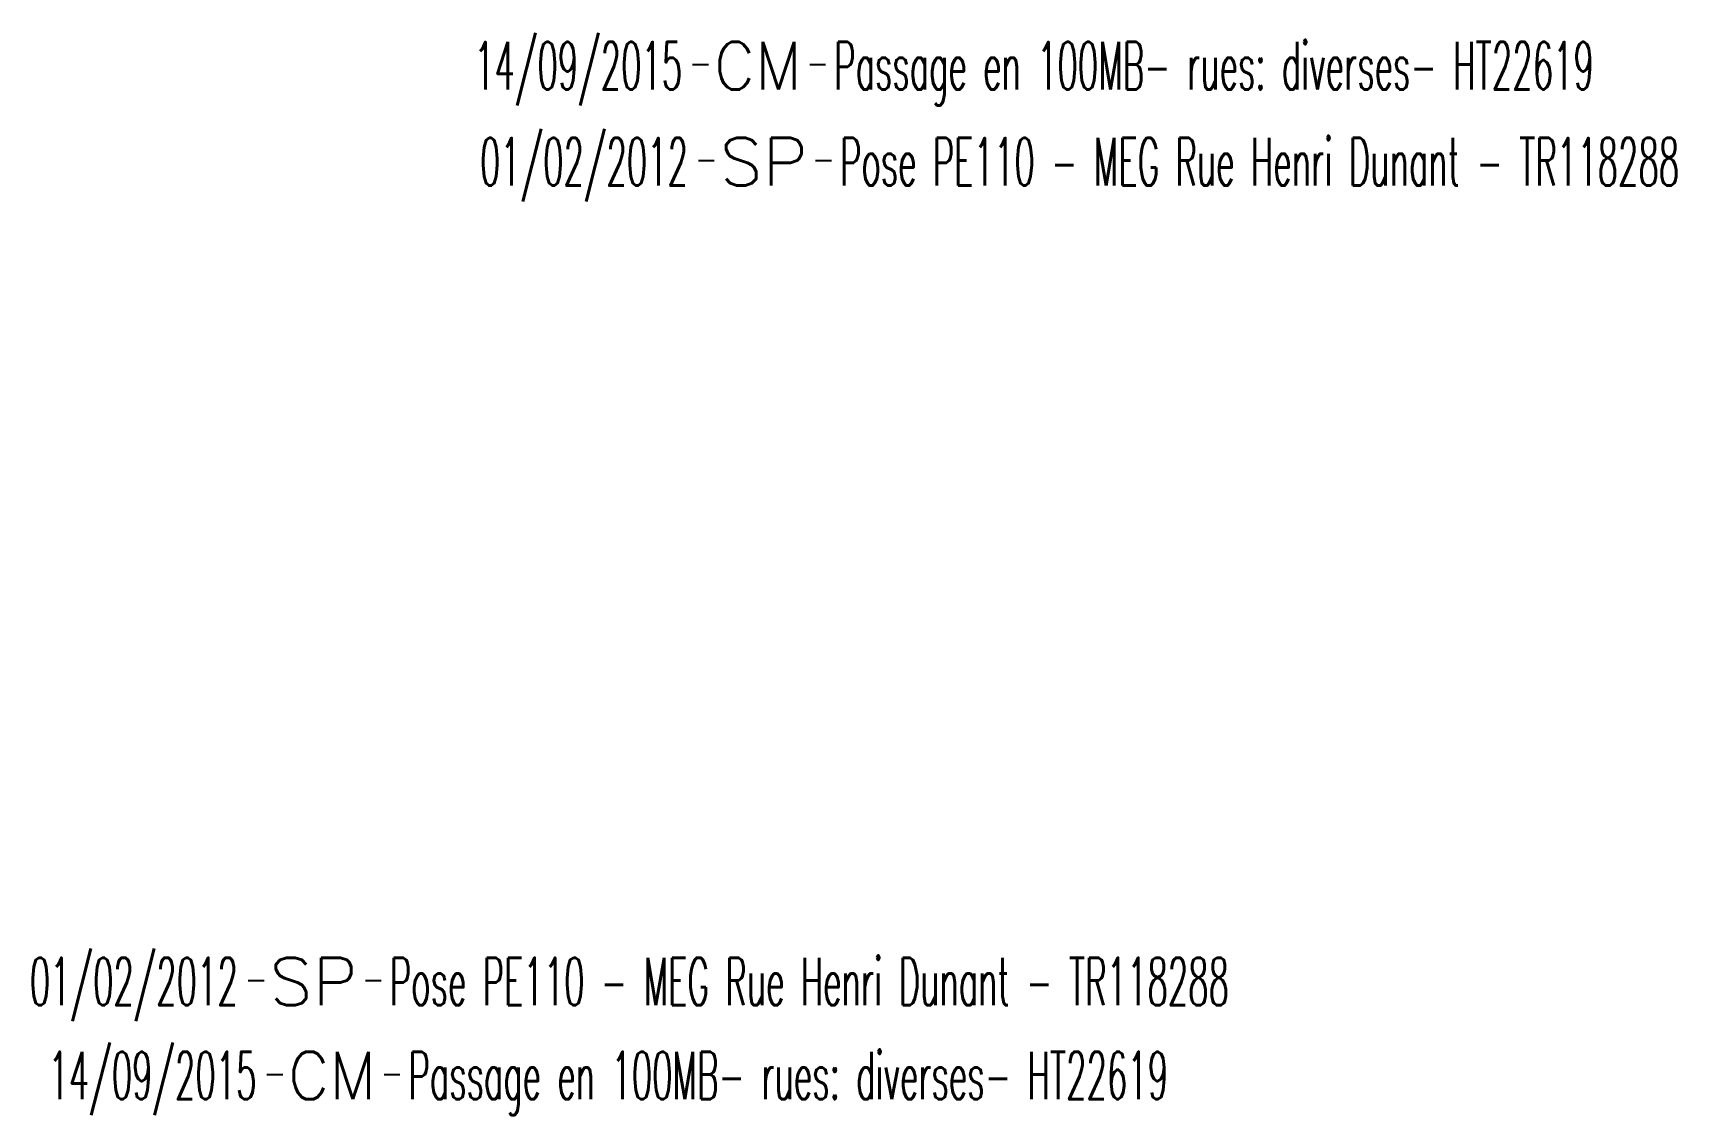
# Model space of a CAD drawing. Header units: millimetres. Extents: x 150998 to 151977, y 126997 to 128005.
# Drawn here: x 151904.5 to 151956.3, y 127233.8 to 127268 of the extents above; entities that cross this region are included whole.
import ezdxf
from ezdxf.enums import TextEntityAlignment as Align

# ---------------------------------------------------------------- set-up
doc = ezdxf.new("R2010")
doc.units = ezdxf.units.MM
doc.layers.get('0').update_dxf_attribs({"linetype": 'CONTINUOUS'})
doc.layers.add('L_910', color=7, linetype='CONTINUOUS')
doc.styles.get("Standard").update_dxf_attribs({"font": 'romans.shx', "width": 0.85})

# ---------------------------------------------------------------- blocks, each defined once
blk = doc.blocks.new('GIS_MODF')
at = {"color": 0, "linetype": 'Continuous', "flags": 128}
for points in [[(-2.176, -0.014), (-1.676, -0.014)], [(1.519, -0.014), (2.019, -0.014)]]:
    blk.add_lwpolyline(points, dxfattribs=at)
at = {"color": 0, "linetype": 'Continuous', "width": 0.5}
blk.add_attdef('DATE', text='', height=1.5, dxfattribs=at).set_placement((-2.502, -0.798), align=Align.RIGHT)
at = {"color": 0, "linetype": 'Continuous', "width": 1.771291}
blk.add_attdef('USER', text='', height=1.5, dxfattribs=at).set_placement((-1.507, -0.798), (1.276, -0.798), align=Align.FIT)
at = {"color": 0, "linetype": 'Continuous', "width": 0.5}
blk.add_attdef('DESC', (2.289, -0.798), '', height=1.5, dxfattribs=at)

msp = doc.modelspace()

# ---------------------------------------------------------------- block references
at = {"layer": 'L_910'}
ref = msp.add_blockref('GIS_MODF', (151927.519, 127266.974), dxfattribs=at)
ref.add_attrib('DATE', '14/09/2015', dxfattribs={"layer": '0', "color": 0, "linetype": 'Continuous', "height": 1.5, "width": 0.5}).set_placement((151925.017, 127266.175), align=Align.RIGHT)
ref.add_attrib('USER', 'CM', dxfattribs={"layer": '0', "color": 0, "linetype": 'Continuous', "height": 1.5, "width": 0.950449}).set_placement((151926.012, 127266.175), (151928.795, 127266.175), align=Align.FIT)
ref.add_attrib('DESC', 'Passage en 100MB- rues: diverses- HT22619', (151929.808, 127266.175), dxfattribs={"layer": '0', "color": 0, "linetype": 'Continuous', "height": 1.5, "width": 0.5})
ref = msp.add_blockref('GIS_MODF', (151927.701, 127263.948), dxfattribs=at)
ref.add_attrib('DATE', '01/02/2012', dxfattribs={"layer": '0', "color": 0, "linetype": 'Continuous', "height": 1.5, "width": 0.5}).set_placement((151925.199, 127263.149), align=Align.RIGHT)
ref.add_attrib('USER', 'SP', dxfattribs={"layer": '0', "color": 0, "linetype": 'Continuous', "height": 1.5, "width": 1.025485}).set_placement((151926.194, 127263.149), (151928.978, 127263.149), align=Align.FIT)
ref.add_attrib('DESC', 'Pose PE110 - MEG Rue Henri Dunant - TR118288', (151929.99, 127263.149), dxfattribs={"layer": '0', "color": 0, "linetype": 'Continuous', "height": 1.5, "width": 0.5})
ref = msp.add_blockref('GIS_MODF', (151913.511, 127238.109), dxfattribs=at)
ref.add_attrib('DATE', '01/02/2012', dxfattribs={"layer": '0', "color": 0, "linetype": 'Continuous', "height": 1.5, "width": 0.5}).set_placement((151911.009, 127237.311), align=Align.RIGHT)
ref.add_attrib('USER', 'SP', dxfattribs={"layer": '0', "color": 0, "linetype": 'Continuous', "height": 1.5, "width": 1.025485}).set_placement((151912.004, 127237.311), (151914.787, 127237.311), align=Align.FIT)
ref.add_attrib('DESC', 'Pose PE110 - MEG Rue Henri Dunant - TR118288', (151915.8, 127237.311), dxfattribs={"layer": '0', "color": 0, "linetype": 'Continuous', "height": 1.5, "width": 0.5})
ref = msp.add_blockref('GIS_MODF', (151914.1, 127235.147), dxfattribs=at)
ref.add_attrib('DATE', '14/09/2015', dxfattribs={"layer": '0', "color": 0, "linetype": 'Continuous', "height": 1.5, "width": 0.5}).set_placement((151911.598, 127234.349), align=Align.RIGHT)
ref.add_attrib('USER', 'CM', dxfattribs={"layer": '0', "color": 0, "linetype": 'Continuous', "height": 1.5, "width": 0.950449}).set_placement((151912.593, 127234.349), (151915.376, 127234.349), align=Align.FIT)
ref.add_attrib('DESC', 'Passage en 100MB- rues: diverses- HT22619', (151916.388, 127234.349), dxfattribs={"layer": '0', "color": 0, "linetype": 'Continuous', "height": 1.5, "width": 0.5})

doc.saveas('drawing.dxf')
